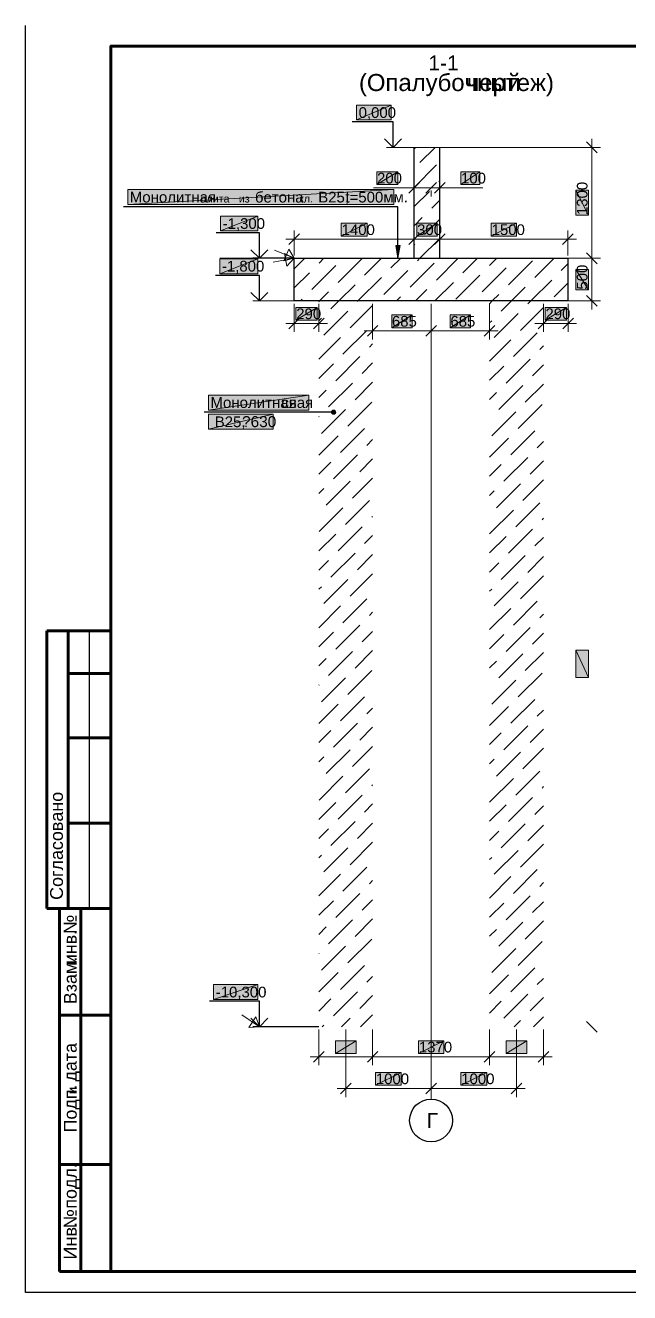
# Model space of a CAD drawing. Extents: x 0 to 420, y 0 to 297.
# Drawn here: x 0.1 to 141.5, y 0.1 to 297 of the extents above; entities that cross this region are included whole.
import ezdxf

# ---------------------------------------------------------------- set-up
doc = ezdxf.new("R2010")
doc.units = 0
doc.linetypes.add('TEYPDFCAD_CENTER', pattern=[20, 12, -3, 2, -3])
for name, color, linetype in [('PDF_ОСИ', 7, 'Continuous'), ('PDF_ОТМЕТКИ', 7, 'Continuous'), ('TEY_REVIEW_AXIS', 7, 'Continuous'), ('TEY_REVIEW_LEADER', 7, 'Continuous')]:
    doc.layers.add(name, color=color, linetype=linetype)
doc.styles.add('TEYPDFCAD_TEXT', font='arial.ttf')

# ---------------------------------------------------------------- blocks, each defined once
blk = doc.blocks.new('TEY_AXIS')
at = {"layer": 'PDF_ОСИ', "linetype": 'TEYPDFCAD_CENTER', "lineweight": 9}
blk.add_line((0, 0), (1, 0), dxfattribs=at)
blk = doc.blocks.new('TEY_LEVEL')
at = {"layer": 'PDF_ОТМЕТКИ', "lineweight": 9}
blk.add_line((0, 0), (5, 0), dxfattribs=at)
blk.add_lwpolyline([(0, 0), (2, 1.5), (2, -1.5)], close=True, dxfattribs=at)
at = {"layer": 'PDF_ОТМЕТКИ', "style": 'TEYPDFCAD_TEXT'}
blk.add_attdef('LEVEL', (6, -1.25), '', height=2.5, dxfattribs=at)

msp = doc.modelspace()

# ---------------------------------------------------------------- hatches: boundary and pattern name
at = {"true_color": 0xffffff}
h = msp.add_hatch(color=0, dxfattribs=at)
h.paths.add_polyline_path([(77.58, 278.3), (85.72, 278.3), (77.58, 274.81)])
h.paths.add_polyline_path([(85.72, 278.3), (77.58, 274.81), (85.72, 274.81)])
h = msp.add_hatch(color=0, dxfattribs=at)
h.paths.add_polyline_path([(82.32, 262.68), (82.32, 259.67), (87.27, 262.68)])
h.paths.add_polyline_path([(82.32, 259.67), (87.27, 262.68), (87.27, 259.67)])
h = msp.add_hatch(color=0, dxfattribs=at)
h.paths.add_polyline_path([(101.98, 262.68), (101.98, 259.67), (106.4, 262.68)])
h.paths.add_polyline_path([(101.98, 259.67), (106.4, 262.68), (106.4, 259.67)])
h = msp.add_hatch(color=0, dxfattribs=at)
h.paths.add_polyline_path([(24.05, 258.49), (86.3, 258.49), (24.05, 254.97)])
h.paths.add_polyline_path([(86.3, 258.49), (24.05, 254.97), (86.3, 254.97)])
h = msp.add_hatch(color=0, dxfattribs=at)
h.paths.add_polyline_path([(128.88, 252.48), (131.89, 252.48), (128.88, 258.34)])
h.paths.add_polyline_path([(131.89, 252.48), (128.88, 258.34), (131.89, 258.34)])
h = msp.add_hatch(color=0, dxfattribs=at)
h.paths.add_polyline_path([(45.76, 252.31), (54.46, 252.31), (45.76, 248.81)])
h.paths.add_polyline_path([(54.46, 252.31), (45.76, 248.81), (54.46, 248.81)])
h = msp.add_hatch(color=0, dxfattribs=at)
h.paths.add_polyline_path([(74.02, 250.61), (74.02, 247.63), (80.07, 250.61)])
h.paths.add_polyline_path([(74.02, 247.63), (80.07, 250.61), (80.07, 247.63)])
h = msp.add_hatch(color=0, dxfattribs=at)
h.paths.add_polyline_path([(91.67, 250.61), (91.67, 247.63), (96.48, 250.61)])
h.paths.add_polyline_path([(91.67, 247.63), (96.48, 250.61), (96.48, 247.63)])
h = msp.add_hatch(color=0, dxfattribs=at)
h.paths.add_polyline_path([(109.11, 250.61), (109.11, 247.63), (114.98, 250.61)])
h.paths.add_polyline_path([(109.11, 247.63), (114.98, 250.61), (114.98, 247.63)])
for points in [[(87.29, 242.4), (86.78, 245.41), (87.8, 245.41)], [(72.69, 206.16), (72.73, 206.35), (72.22, 206.35)]]:
    msp.add_hatch(color=7).paths.add_polyline_path(points)
h = msp.add_hatch(color=0, dxfattribs=at)
h.paths.add_polyline_path([(45.59, 242.29), (54.46, 242.29), (45.59, 238.8)])
h.paths.add_polyline_path([(54.46, 242.29), (45.59, 238.8), (54.46, 238.8)])
h = msp.add_hatch(color=0, dxfattribs=at)
h.paths.add_polyline_path([(128.88, 235.01), (131.89, 235.01), (128.88, 239.8)])
h.paths.add_polyline_path([(131.89, 235.01), (128.88, 239.8), (131.89, 239.8)])
h = msp.add_hatch(color=0, dxfattribs=at)
h.paths.add_polyline_path([(63.42, 230.89), (63.42, 227.9), (68.39, 230.89)])
h.paths.add_polyline_path([(63.42, 227.9), (68.39, 230.89), (68.39, 227.9)])
h = msp.add_hatch(color=0, dxfattribs=at)
h.paths.add_polyline_path([(85.81, 229.15), (85.81, 226.14), (90.59, 229.15)])
h.paths.add_polyline_path([(85.81, 226.14), (90.59, 229.15), (90.59, 226.14)])
h = msp.add_hatch(color=0, dxfattribs=at)
h.paths.add_polyline_path([(99.48, 229.15), (99.48, 226.14), (104.27, 229.15)])
h.paths.add_polyline_path([(99.48, 226.14), (104.27, 229.15), (104.27, 226.14)])
h = msp.add_hatch(color=0, dxfattribs=at)
h.paths.add_polyline_path([(121.73, 230.89), (121.73, 227.9), (126.68, 230.89)])
h.paths.add_polyline_path([(121.73, 227.9), (126.68, 230.89), (126.68, 227.9)])
h = msp.add_hatch(color=0, dxfattribs=at)
h.paths.add_polyline_path([(42.93, 210.35), (66.44, 210.35), (42.93, 206.86)])
h.paths.add_polyline_path([(66.44, 210.35), (42.93, 206.86), (66.44, 206.86)])
h = msp.add_hatch(color=0, dxfattribs=at)
h.paths.add_polyline_path([(42.93, 205.87), (58.1, 205.87), (42.93, 202.35)])
h.paths.add_polyline_path([(58.1, 205.87), (42.93, 202.35), (58.1, 202.35)])
h = msp.add_hatch(color=7)
h.paths.add_polyline_path([(71.86, 206.71), (71.75, 206.54), (72.22, 206.35)])
h.paths.add_polyline_path([(71.75, 206.54), (72.22, 206.35), (71.71, 206.35)])
h.paths.add_polyline_path([(72.22, 206.35), (71.71, 206.35), (71.75, 206.16)])
h = msp.add_hatch(color=7)
h.paths.add_polyline_path([(71.75, 206.16), (71.86, 206.02), (72.22, 206.35)])
h.paths.add_polyline_path([(71.86, 206.02), (72.22, 206.35), (72.03, 205.91)])
h.paths.add_polyline_path([(72.22, 206.35), (72.03, 205.91), (72.22, 205.87)])
h = msp.add_hatch(color=7)
h.paths.add_polyline_path([(72.41, 206.82), (72.22, 206.86), (72.22, 206.35)])
h.paths.add_polyline_path([(72.22, 206.86), (72.22, 206.35), (72.03, 206.82)])
h.paths.add_polyline_path([(72.22, 206.35), (72.03, 206.82), (71.86, 206.71)])
h = msp.add_hatch(color=7)
h.paths.add_polyline_path([(72.73, 206.35), (72.69, 206.54), (72.22, 206.35)])
h.paths.add_polyline_path([(72.69, 206.54), (72.22, 206.35), (72.58, 206.71)])
h.paths.add_polyline_path([(72.22, 206.35), (72.58, 206.71), (72.41, 206.82)])
h = msp.add_hatch(color=7)
h.paths.add_polyline_path([(72.22, 205.87), (72.41, 205.91), (72.22, 206.35)])
h.paths.add_polyline_path([(72.41, 205.91), (72.22, 206.35), (72.58, 206.02)])
h.paths.add_polyline_path([(72.22, 206.35), (72.58, 206.02), (72.69, 206.16)])
h = msp.add_hatch(color=0, dxfattribs=at)
h.paths.add_polyline_path([(128.88, 144.21), (131.89, 144.21), (128.88, 150.6)])
h.paths.add_polyline_path([(131.89, 144.21), (128.88, 150.6), (131.89, 150.6)])
h = msp.add_hatch(color=0, dxfattribs=at)
h.paths.add_polyline_path([(44.15, 72.31), (54.46, 72.31), (44.15, 68.81)])
h.paths.add_polyline_path([(54.46, 72.31), (44.15, 68.81), (54.46, 68.81)])
h = msp.add_hatch(color=0, dxfattribs=at)
h.paths.add_polyline_path([(72.67, 59.16), (72.67, 56.16), (77.47, 59.16)])
h.paths.add_polyline_path([(72.67, 56.16), (77.47, 59.16), (77.47, 56.16)])
h = msp.add_hatch(color=0, dxfattribs=at)
h.paths.add_polyline_path([(92.12, 59.16), (92.12, 56.16), (97.98, 59.16)])
h.paths.add_polyline_path([(92.12, 56.16), (97.98, 59.16), (97.98, 56.16)])
h = msp.add_hatch(color=0, dxfattribs=at)
h.paths.add_polyline_path([(112.63, 59.16), (112.63, 56.16), (117.43, 59.16)])
h.paths.add_polyline_path([(112.63, 56.16), (117.43, 59.16), (117.43, 56.16)])
h = msp.add_hatch(color=0, dxfattribs=at)
h.paths.add_polyline_path([(82.02, 51.73), (82.02, 48.73), (88.07, 51.73)])
h.paths.add_polyline_path([(82.02, 48.73), (88.07, 51.73), (88.07, 48.73)])
h = msp.add_hatch(color=0, dxfattribs=at)
h.paths.add_polyline_path([(102, 51.73), (102, 48.73), (108.06, 51.73)])
h.paths.add_polyline_path([(102, 48.73), (108.06, 51.73), (108.06, 48.73)])

# ---------------------------------------------------------------- linework, layer by layer
at = {"color": 7, "lineweight": 25}
for p, q in [((86.13, 274.4), (76.58, 274.4)), ((86.13, 268.39), (86.13, 274.4)), ((84.14, 270.4), (86.13, 268.39)), ((86.13, 268.39), (88.14, 270.4)), ((54.86, 242.4), (54.86, 248.41)), ((52.85, 244.41), (54.86, 242.4)), ((54.86, 242.4), (56.85, 244.41)), ((63.01, 242.4), (53.36, 242.4)), ((54.86, 232.41), (54.86, 238.4)), ((52.85, 234.4), (54.86, 232.41)), ((54.86, 232.41), (56.85, 234.4)), ((72.22, 206.35), (67.46, 206.35)), ((54.86, 62.4), (54.86, 68.41)), ((52.85, 64.41), (54.86, 62.4)), ((68.77, 62.4), (53.36, 62.4)), ((54.86, 62.4), (56.85, 64.41))]:
    msp.add_line(p, q, dxfattribs=at)
at = {"color": 0, "lineweight": 0, "true_color": 0xffffff}
for p, q in [((77.58, 274.81), (85.72, 274.81)), ((45.76, 248.81), (54.46, 248.81)), ((45.59, 238.8), (54.46, 238.8))]:
    msp.add_line(p, q, dxfattribs=at)
at = {"color": 7, "lineweight": 5}
for p, q in [((91.08, 268.01), (91.46, 268.39)), ((92.39, 264.82), (95.97, 268.39)), ((133.88, 267.14), (131.38, 269.66)), ((91.08, 259.02), (96.31, 264.27)), ((81.56, 258.91), (91.08, 258.91)), ((97.03, 258.91), (89.07, 258.91)), ((92.33, 260.16), (89.83, 257.66)), ((91.08, 259.55), (91.08, 260.92)), ((93.03, 258.91), (99.08, 258.91)), ((93.77, 257.66), (96.27, 260.16)), ((96.27, 260.16), (93.77, 257.66)), ((95.02, 258.3), (95.02, 256.92)), ((95.82, 257.66), (98.32, 260.16)), ((96.88, 260.33), (97.07, 260.54)), ((97.07, 259.55), (97.07, 260.92)), ((91.08, 254.53), (94.64, 258.09)), ((95.19, 254.17), (97.07, 256.05)), ((91.08, 250.04), (92.94, 251.93)), ((93.51, 247.99), (97.07, 251.54)), ((64.26, 248.12), (61.76, 245.62)), ((63.01, 243.04), (63.01, 248.88)), ((89.83, 245.62), (92.33, 248.12)), ((92.33, 248.12), (89.83, 245.62)), ((91.08, 243.04), (91.08, 248.88)), ((91.08, 243.04), (91.08, 248.88)), ((92.41, 242.4), (97.07, 247.06)), ((95.82, 245.62), (98.32, 248.12)), ((98.32, 248.12), (95.82, 245.62)), ((97.07, 243.04), (97.07, 248.88)), ((97.07, 243.04), (97.07, 248.88)), ((125.77, 245.62), (128.27, 248.12)), ((127.02, 243.04), (127.02, 248.88)), ((91.08, 245.55), (91.25, 245.75)), ((133.88, 241.15), (131.38, 243.65)), ((131.38, 243.65), (133.88, 241.15)), ((63.01, 239.97), (65.47, 242.4)), ((67.12, 235.08), (72.73, 240.69)), ((68.81, 241.26), (69.96, 242.4)), ((73.3, 236.77), (78.91, 242.38)), ((79.48, 238.44), (83.44, 242.4)), ((85.64, 240.14), (87.93, 242.4)), ((90.13, 235.65), (95.76, 241.26)), ((91.82, 241.81), (92.41, 242.4)), ((96.31, 237.32), (101.39, 242.4)), ((102.49, 239.01), (105.88, 242.4)), ((108.67, 240.69), (110.38, 242.4)), ((113.16, 236.2), (118.77, 241.81)), ((114.83, 242.38), (114.87, 242.4)), ((119.32, 237.89), (123.85, 242.4)), ((125.5, 239.56), (127.02, 241.09)), ((63.01, 235.46), (66.57, 239.01)), ((77.91, 232.41), (83.4, 237.89)), ((83.97, 233.96), (89.58, 239.56)), ((100.8, 232.83), (106.43, 238.44)), ((106.98, 234.53), (112.59, 240.14)), ((68.94, 232.41), (71.06, 234.53)), ((73.43, 232.41), (77.24, 236.2)), ((91.4, 232.41), (94.06, 235.08)), ((95.88, 232.41), (100.25, 236.77)), ((113.83, 232.41), (117.07, 235.65)), ((118.34, 232.41), (123.25, 237.32)), ((123.83, 233.38), (127.02, 236.6)), ((63.01, 231.78), (63.01, 225.15)), ((64.45, 232.41), (64.88, 232.83)), ((68.77, 232.24), (68.94, 232.41)), ((68.77, 231.78), (68.77, 225.15)), ((71.61, 230.59), (73.43, 232.41)), ((77.79, 232.26), (77.91, 232.41)), ((81.36, 231.78), (81.36, 223.41)), ((86.91, 232.41), (87.88, 233.38)), ((95.02, 231.78), (95.02, 223.41)), ((95.02, 231.78), (95.02, 223.41)), ((108.73, 231.78), (109.35, 232.41)), ((108.73, 231.78), (108.73, 223.41)), ((109.35, 232.41), (110.91, 233.96)), ((111.46, 230.02), (113.83, 232.41)), ((117.64, 231.71), (118.34, 232.41)), ((121.33, 231.78), (121.33, 225.15)), ((127.08, 231.78), (127.08, 225.15)), ((133.88, 231.16), (131.38, 233.66)), ((131.38, 233.66), (133.88, 231.16)), ((69.93, 224.41), (75.54, 230.02)), ((76.09, 226.1), (81.36, 231.37)), ((109.79, 223.86), (115.4, 229.47)), ((115.95, 225.53), (121.33, 230.91)), ((61.02, 227.14), (70.76, 227.14)), ((64.26, 228.39), (61.76, 225.89)), ((67.52, 225.89), (70.02, 228.39)), ((68.77, 227.75), (69.36, 228.35)), ((82.61, 226.65), (80.12, 224.16)), ((93.77, 224.16), (96.27, 226.65)), ((96.27, 226.65), (93.77, 224.16)), ((107.48, 224.16), (109.98, 226.65)), ((108.73, 227.29), (109.22, 227.77)), ((119.34, 227.14), (129.07, 227.14)), ((122.58, 228.39), (120.08, 225.89)), ((125.84, 225.89), (128.33, 228.39)), ((68.77, 218.76), (73.85, 223.86)), ((74.42, 219.92), (80.03, 225.53)), ((93.03, 225.4), (110.72, 225.4)), ((108.73, 218.31), (113.71, 223.29)), ((114.28, 219.37), (119.89, 224.98)), ((80.6, 221.62), (81.36, 222.38)), ((120.44, 221.04), (121.33, 221.93)), ((68.77, 214.27), (72.18, 217.68)), ((72.73, 213.74), (78.36, 219.37)), ((78.91, 215.43), (81.36, 217.89)), ((108.73, 213.83), (112.04, 217.13)), ((112.59, 213.19), (118.19, 218.8)), ((118.77, 214.86), (121.33, 217.45)), ((68.77, 209.78), (70.48, 211.5)), ((71.06, 207.58), (76.67, 213.19)), ((77.24, 209.25), (81.36, 213.4)), ((108.73, 209.32), (110.34, 210.95)), ((110.91, 207.01), (116.52, 212.62)), ((117.07, 208.7), (121.33, 212.94)), ((75.54, 203.09), (81.15, 208.7)), ((115.4, 202.52), (121.01, 208.13)), ((68.77, 205.3), (68.81, 205.34)), ((69.36, 201.4), (74.97, 207.01)), ((109.22, 200.85), (114.83, 206.46)), ((73.85, 196.91), (79.48, 202.52)), ((113.71, 196.34), (119.32, 201.97)), ((68.77, 196.32), (73.3, 200.85)), ((80.03, 198.59), (81.36, 199.94)), ((108.73, 195.86), (113.16, 200.28)), ((119.89, 198.04), (121.33, 199.47)), ((72.18, 190.73), (77.79, 196.34)), ((68.77, 191.83), (71.61, 194.67)), ((78.36, 192.43), (81.36, 195.45)), ((108.73, 191.37), (111.46, 194.1)), ((112.04, 190.18), (117.64, 195.79)), ((118.19, 191.85), (121.33, 194.99)), ((70.48, 184.57), (76.09, 190.18)), ((76.67, 186.25), (81.36, 190.94)), ((116.52, 185.7), (121.33, 190.5)), ((68.77, 187.32), (69.93, 188.49)), ((108.73, 186.88), (109.79, 187.94)), ((110.34, 184), (115.95, 189.61)), ((74.97, 180.06), (80.6, 185.7)), ((114.83, 179.51), (120.44, 185.12)), ((68.81, 178.39), (74.42, 184)), ((81.15, 181.76), (81.36, 181.97)), ((108.73, 177.91), (114.28, 183.45)), ((121.01, 181.19), (121.33, 181.53)), ((73.3, 173.91), (78.91, 179.51)), ((113.16, 173.33), (118.77, 178.94)), ((68.77, 173.86), (72.73, 177.82)), ((79.48, 175.58), (81.36, 177.48)), ((108.73, 173.4), (112.59, 177.27)), ((119.32, 175.03), (121.33, 177.02)), ((71.61, 167.72), (77.24, 173.33)), ((77.79, 169.42), (81.36, 173)), ((111.46, 167.17), (117.07, 172.78)), ((117.64, 168.85), (121.33, 172.53)), ((68.77, 169.38), (71.06, 171.66)), ((108.73, 168.91), (110.91, 171.09)), ((69.93, 161.54), (75.54, 167.17)), ((76.09, 163.24), (81.36, 168.51)), ((109.79, 160.99), (115.4, 166.6)), ((115.95, 162.67), (121.33, 168.04)), ((68.77, 164.89), (69.36, 165.48)), ((108.73, 164.42), (109.22, 164.91)), ((68.77, 155.89), (73.85, 160.99)), ((74.42, 157.06), (80.03, 162.67)), ((108.73, 155.45), (113.71, 160.42)), ((114.28, 156.51), (119.89, 162.12)), ((80.6, 158.75), (81.36, 159.51)), ((120.44, 158.18), (121.33, 159.07)), ((68.77, 151.41), (72.18, 154.81)), ((72.73, 150.9), (78.36, 156.51)), ((78.91, 152.57), (81.36, 155.02)), ((112.59, 150.33), (118.19, 155.93)), ((118.77, 152.02), (121.33, 154.58)), ((108.73, 150.96), (112.04, 154.26)), ((68.77, 146.92), (70.48, 148.65)), ((71.06, 144.72), (76.67, 150.33)), ((77.24, 146.39), (81.36, 150.54)), ((110.91, 144.15), (116.52, 149.78)), ((117.07, 145.84), (121.33, 150.09)), ((75.54, 140.23), (81.15, 145.84)), ((108.73, 146.47), (110.34, 148.08)), ((69.36, 138.54), (74.97, 144.15)), ((109.22, 137.99), (114.83, 143.59)), ((115.4, 139.66), (121.01, 145.27)), ((68.77, 142.43), (68.81, 142.47)), ((73.85, 134.05), (79.48, 139.66)), ((68.77, 133.46), (73.3, 137.99)), ((80.03, 135.74), (81.36, 137.08)), ((108.73, 132.99), (113.16, 137.41)), ((113.71, 133.5), (119.32, 139.11)), ((119.89, 135.17), (121.33, 136.61)), ((68.77, 128.97), (71.61, 131.8)), ((72.18, 127.87), (77.79, 133.5)), ((78.36, 129.56), (81.36, 132.59)), ((108.73, 128.5), (111.46, 131.23)), ((112.04, 127.32), (117.64, 132.93)), ((118.19, 128.99), (121.33, 132.12)), ((76.67, 123.38), (81.36, 128.1)), ((116.52, 122.83), (121.33, 127.64)), ((68.77, 124.48), (69.93, 125.62)), ((70.48, 121.71), (76.09, 127.32)), ((108.73, 124.02), (109.79, 125.07)), ((110.34, 121.14), (115.95, 126.75)), ((74.97, 117.22), (80.6, 122.83)), ((114.83, 116.65), (120.44, 122.26)), ((68.81, 115.53), (74.42, 121.14)), ((81.15, 118.89), (81.36, 119.1)), ((108.73, 115.04), (114.28, 120.59)), ((73.3, 111.04), (78.91, 116.65)), ((113.16, 110.47), (118.77, 116.1)), ((121.01, 118.34), (121.33, 118.66)), ((68.77, 111), (72.73, 114.98)), ((79.48, 112.71), (81.36, 114.62)), ((108.73, 110.55), (112.59, 114.41)), ((119.32, 112.16), (121.33, 114.17)), ((71.61, 104.86), (77.24, 110.47)), ((77.79, 106.55), (81.36, 110.13)), ((111.46, 104.31), (117.07, 109.92)), ((68.77, 106.51), (71.06, 108.8)), ((108.73, 106.05), (110.91, 108.23)), ((117.64, 105.98), (121.33, 109.66)), ((69.93, 98.7), (75.54, 104.31)), ((76.09, 100.37), (81.36, 105.64)), ((115.95, 99.82), (121.33, 105.18)), ((68.77, 102.02), (69.36, 102.62)), ((108.73, 101.56), (109.22, 102.07)), ((109.79, 98.13), (115.4, 103.74)), ((68.77, 93.05), (73.85, 98.13)), ((74.42, 94.19), (80.03, 99.82)), ((114.28, 93.64), (119.89, 99.25)), ((80.6, 95.88), (81.36, 96.67)), ((108.73, 92.58), (113.71, 97.58)), ((120.44, 95.31), (121.33, 96.2)), ((72.73, 88.03), (78.36, 93.64)), ((78.91, 89.7), (81.36, 92.16)), ((112.59, 87.46), (118.19, 93.07)), ((68.77, 88.54), (72.18, 91.95)), ((108.73, 88.1), (112.04, 91.4)), ((118.77, 89.15), (121.33, 91.72)), ((71.06, 81.85), (76.67, 87.46)), ((77.24, 83.54), (81.36, 87.67)), ((110.91, 81.3), (116.52, 86.91)), ((117.07, 82.97), (121.33, 87.23)), ((68.77, 84.05), (70.48, 85.79)), ((108.73, 83.61), (110.34, 85.22)), ((69.36, 75.67), (74.97, 81.3)), ((75.54, 77.36), (81.15, 82.97)), ((109.22, 75.12), (114.83, 80.73)), ((115.4, 76.79), (121.01, 82.42)), ((68.77, 79.57), (68.81, 79.61)), ((68.77, 70.59), (73.3, 75.12)), ((73.85, 71.18), (79.48, 76.79)), ((80.03, 72.88), (81.36, 74.21)), ((108.73, 70.13), (113.16, 74.55)), ((113.71, 70.63), (119.32, 76.24)), ((119.89, 72.31), (121.33, 73.74)), ((68.77, 66.1), (71.61, 68.94)), ((72.18, 65.02), (77.79, 70.63)), ((78.36, 66.7), (81.36, 69.72)), ((108.73, 65.64), (111.46, 68.39)), ((112.04, 64.45), (117.64, 70.06)), ((118.19, 66.15), (121.33, 69.26)), ((69.55, 62.4), (69.93, 62.76)), ((74.06, 62.4), (76.09, 64.45)), ((78.55, 62.4), (81.36, 65.24)), ((114.47, 62.4), (115.95, 63.9)), ((118.96, 62.4), (121.33, 64.77)), ((131.38, 63.65), (133.88, 61.15)), ((68.77, 61.79), (68.77, 53.4)), ((81.36, 61.79), (81.36, 53.4)), ((81.36, 61.79), (81.36, 53.4)), ((108.73, 61.79), (108.73, 53.4)), ((108.73, 61.79), (108.73, 53.4)), ((115.02, 61.79), (115.02, 45.97)), ((121.33, 61.79), (121.33, 53.4)), ((70.02, 56.66), (67.52, 54.14)), ((80.12, 54.14), (82.61, 56.66)), ((82.61, 56.66), (80.12, 54.14)), ((107.48, 54.14), (109.98, 56.66)), ((109.98, 56.66), (107.48, 54.14)), ((120.08, 54.14), (122.58, 56.66)), ((106.72, 55.41), (123.34, 55.41)), ((76.33, 49.23), (73.83, 46.71)), ((93.77, 46.71), (96.27, 49.23)), ((96.27, 49.23), (93.77, 46.71)), ((113.77, 46.71), (116.29, 49.23))]:
    msp.add_line(p, q, dxfattribs=at)
at = {"lineweight": 60}
for p, q in [((20.11, 155.13), (5.1, 155.13)), ((10.1, 145.14), (20.11, 145.14)), ((10.1, 130.13), (20.11, 130.13)), ((10.1, 110.13), (20.11, 110.13)), ((8.11, 30.14), (20.11, 30.14))]:
    msp.add_line(p, q, dxfattribs=at)
at = {"color": 0, "lineweight": 0, "true_color": 0xffffff}
for points in [[(77.58, 278.3), (85.72, 278.3), (77.58, 274.81)], [(85.72, 278.3), (77.58, 274.81), (85.72, 274.81)], [(82.32, 262.68), (82.32, 259.67), (87.27, 262.68)], [(82.32, 259.67), (87.27, 262.68), (87.27, 259.67)], [(101.98, 262.68), (101.98, 259.67), (106.4, 262.68)], [(101.98, 259.67), (106.4, 262.68), (106.4, 259.67)], [(128.88, 252.48), (131.89, 252.48), (128.88, 258.34)], [(131.89, 252.48), (128.88, 258.34), (131.89, 258.34)], [(45.76, 252.31), (54.46, 252.31), (45.76, 248.81)], [(54.46, 252.31), (45.76, 248.81), (54.46, 248.81)], [(74.02, 250.61), (74.02, 247.63), (80.07, 250.61)], [(74.02, 247.63), (80.07, 250.61), (80.07, 247.63)], [(91.67, 250.61), (91.67, 247.63), (96.48, 250.61)], [(91.67, 247.63), (96.48, 250.61), (96.48, 247.63)], [(109.11, 250.61), (109.11, 247.63), (114.98, 250.61)], [(109.11, 247.63), (114.98, 250.61), (114.98, 247.63)], [(45.59, 242.29), (54.46, 242.29), (45.59, 238.8)], [(54.46, 242.29), (45.59, 238.8), (54.46, 238.8)], [(128.88, 235.01), (131.89, 235.01), (128.88, 239.8)], [(131.89, 235.01), (128.88, 239.8), (131.89, 239.8)], [(63.42, 230.89), (63.42, 227.9), (68.39, 230.89)], [(63.42, 227.9), (68.39, 230.89), (68.39, 227.9)], [(85.81, 229.15), (85.81, 226.14), (90.59, 229.15)], [(85.81, 226.14), (90.59, 229.15), (90.59, 226.14)], [(99.48, 229.15), (99.48, 226.14), (104.27, 229.15)], [(99.48, 226.14), (104.27, 229.15), (104.27, 226.14)], [(121.73, 230.89), (121.73, 227.9), (126.68, 230.89)], [(121.73, 227.9), (126.68, 230.89), (126.68, 227.9)], [(128.88, 144.21), (131.89, 144.21), (128.88, 150.6)], [(131.89, 144.21), (128.88, 150.6), (131.89, 150.6)], [(72.67, 59.16), (72.67, 56.16), (77.47, 59.16)], [(72.67, 56.16), (77.47, 59.16), (77.47, 56.16)], [(92.12, 59.16), (92.12, 56.16), (97.98, 59.16)], [(92.12, 56.16), (97.98, 59.16), (97.98, 56.16)], [(112.63, 59.16), (112.63, 56.16), (117.43, 59.16)], [(112.63, 56.16), (117.43, 59.16), (117.43, 56.16)], [(82.02, 51.73), (82.02, 48.73), (88.07, 51.73)], [(82.02, 48.73), (88.07, 51.73), (88.07, 48.73)], [(102, 51.73), (102, 48.73), (108.06, 51.73)], [(102, 48.73), (108.06, 51.73), (108.06, 48.73)]]:
    msp.add_lwpolyline(points, close=True, dxfattribs=at)
at = {"color": 7, "lineweight": 0}
for points in [[(87.29, 242.4), (86.78, 245.41), (87.8, 245.41)], [(71.75, 206.54), (72.22, 206.35), (71.71, 206.35)], [(72.22, 206.35), (71.71, 206.35), (71.75, 206.16)], [(71.86, 206.71), (71.75, 206.54), (72.22, 206.35)], [(71.75, 206.16), (71.86, 206.02), (72.22, 206.35)], [(72.22, 206.35), (72.03, 206.82), (71.86, 206.71)], [(71.86, 206.02), (72.22, 206.35), (72.03, 205.91)], [(72.22, 206.86), (72.22, 206.35), (72.03, 206.82)], [(72.22, 206.35), (72.03, 205.91), (72.22, 205.87)], [(72.41, 206.82), (72.22, 206.86), (72.22, 206.35)], [(72.22, 206.35), (72.58, 206.71), (72.41, 206.82)], [(72.69, 206.54), (72.22, 206.35), (72.58, 206.71)], [(72.73, 206.35), (72.69, 206.54), (72.22, 206.35)], [(72.22, 205.87), (72.41, 205.91), (72.22, 206.35)], [(72.41, 205.91), (72.22, 206.35), (72.58, 206.02)], [(72.22, 206.35), (72.58, 206.02), (72.69, 206.16)], [(72.69, 206.16), (72.73, 206.35), (72.22, 206.35)]]:
    msp.add_lwpolyline(points, close=True, dxfattribs=at)
at = {"color": 7, "lineweight": 25}
msp.add_circle((95.03, 40.48), 5.01, dxfattribs=at)
at = {"layer": 'TEY_REVIEW_AXIS', "lineweight": 25}
for p, q in [((0.11, 0.15), (0.11, 296.97)), ((15.09, 90.15), (15.09, 155.13)), ((419.97, 0.15), (0.11, 0.15))]:
    msp.add_line(p, q, dxfattribs=at)
at = {"layer": 'TEY_REVIEW_AXIS', "color": 7, "lineweight": 5}
for p, q in [((132.63, 270.4), (132.63, 240.41)), ((61.02, 246.87), (93.07, 246.87)), ((95.08, 246.87), (129.03, 246.87)), ((97.71, 242.4), (134.64, 242.4)), ((79.37, 55.41), (110.72, 55.41)), ((73.07, 47.98), (97.03, 47.98)), ((117.03, 47.98), (93.03, 47.98))]:
    msp.add_line(p, q, dxfattribs=at)
at = {"layer": 'TEY_REVIEW_AXIS', "color": 7, "lineweight": 30}
for p, q in [((91.08, 242.4), (91.08, 268.39)), ((97.07, 242.4), (97.07, 268.39))]:
    msp.add_line(p, q, dxfattribs=at)
at = {"layer": 'TEY_REVIEW_AXIS', "color": 7, "lineweight": 25}
for p, q in [((87.29, 254.49), (23.03, 254.49)), ((67.46, 206.35), (41.91, 206.35))]:
    msp.add_line(p, q, dxfattribs=at)
at = {"layer": 'TEY_REVIEW_AXIS', "color": 0, "lineweight": 0, "true_color": 0xffffff}
for p, q in [((24.05, 254.97), (86.3, 254.97)), ((42.93, 206.86), (66.44, 206.86))]:
    msp.add_line(p, q, dxfattribs=at)
at = {"layer": 'TEY_REVIEW_AXIS', "lineweight": 60}
for p, q in [((5.1, 90.15), (5.1, 155.13)), ((10.1, 90.15), (10.1, 155.13)), ((20.11, 5.14), (20.11, 155.13)), ((8.11, 90.15), (8.11, 5.14)), ((13.1, 5.14), (13.1, 90.15))]:
    msp.add_line(p, q, dxfattribs=at)
msp.add_lwpolyline([(20.11, 5.14), (415.08, 5.14), (415.08, 292.12), (20.11, 292.12)], close=True, dxfattribs=at)
at = {"layer": 'TEY_REVIEW_AXIS', "color": 0, "lineweight": 0, "true_color": 0xffffff}
for points in [[(24.05, 258.49), (86.3, 258.49), (24.05, 254.97)], [(86.3, 258.49), (24.05, 254.97), (86.3, 254.97)], [(42.93, 210.35), (66.44, 210.35), (42.93, 206.86)], [(66.44, 210.35), (42.93, 206.86), (66.44, 206.86)]]:
    msp.add_lwpolyline(points, close=True, dxfattribs=at)
at = {"layer": 'TEY_REVIEW_LEADER', "color": 7, "lineweight": 5}
for p, q in [((107.17, 258.91), (97.07, 258.91)), ((89.07, 246.87), (99.08, 246.87)), ((132.63, 230.4), (132.63, 244.41)), ((97.03, 225.4), (79.37, 225.4)), ((75.08, 61.79), (75.08, 45.97)), ((95.02, 61.79), (95.02, 45.97)), ((95.02, 61.79), (95.02, 45.97)), ((66.76, 55.41), (83.38, 55.41))]:
    msp.add_line(p, q, dxfattribs=at)
at = {"layer": 'TEY_REVIEW_LEADER', "color": 7, "lineweight": 25}
for p, q in [((87.29, 242.4), (87.29, 254.49)), ((54.86, 248.41), (44.77, 248.41)), ((54.86, 238.4), (44.6, 238.4)), ((54.86, 68.41), (43.16, 68.41))]:
    msp.add_line(p, q, dxfattribs=at)
at = {"layer": 'TEY_REVIEW_LEADER', "color": 0, "lineweight": 0, "true_color": 0xffffff}
for p, q in [((42.93, 202.35), (58.1, 202.35)), ((44.15, 68.81), (54.46, 68.81))]:
    msp.add_line(p, q, dxfattribs=at)
at = {"layer": 'TEY_REVIEW_LEADER', "lineweight": 60}
for p, q in [((5.1, 90.15), (20.11, 90.15)), ((8.11, 65.13), (20.11, 65.13)), ((8.11, 5.14), (20.11, 5.14))]:
    msp.add_line(p, q, dxfattribs=at)
at = {"layer": 'TEY_REVIEW_LEADER', "color": 7, "lineweight": 30}
msp.add_lwpolyline([(63.01, 242.4), (127.02, 242.4), (127.02, 232.41), (63.01, 232.41)], close=True, dxfattribs=at)
at = {"layer": 'TEY_REVIEW_LEADER', "color": 0, "lineweight": 0, "true_color": 0xffffff}
for points in [[(42.93, 205.87), (58.1, 205.87), (42.93, 202.35)], [(58.1, 205.87), (42.93, 202.35), (58.1, 202.35)], [(44.15, 72.31), (54.46, 72.31), (44.15, 68.81)], [(54.46, 72.31), (44.15, 68.81), (54.46, 68.81)]]:
    msp.add_lwpolyline(points, close=True, dxfattribs=at)

# ---------------------------------------------------------------- block references
at = {"layer": 'PDF_ОСИ', "xscale": 224.8958333333333, "rotation": 90}
msp.add_blockref('TEY_AXIS', (95.02, 45.47), dxfattribs=at)
at = {"layer": 'PDF_ОСИ'}
for p, xscale in [((84.62, 268.39), 50.01683333333331), ((45.59, 242.4), 89.04816666666665), ((53.36, 232.41), 81.27999999999997)]:
    msp.add_blockref('TEY_AXIS', p, dxfattribs=dict(at, xscale=xscale))
at = {"layer": 'PDF_ОТМЕТКИ'}
ref = msp.add_blockref('TEY_LEVEL', (63.01, 242.4), dxfattribs=dict(at, rotation=157.6016515277394))
ref.add_attrib('LEVEL', '-1,300', (46.27, 249.3), dxfattribs={"height": 2.5, "style": 'TEYPDFCAD_TEXT'})
ref = msp.add_blockref('TEY_LEVEL', (63.01, 242.4), dxfattribs=dict(at, rotation=-169.6446782402389))
ref.add_attrib('LEVEL', '-1,800', (46.1, 239.31), dxfattribs={"height": 2.5, "style": 'TEYPDFCAD_TEXT'})
ref = msp.add_blockref('TEY_LEVEL', (54.86, 62.4), dxfattribs=dict(at, rotation=145.9276021559724))
ref.add_attrib('LEVEL', '-10,300', (44.66, 69.3), dxfattribs={"height": 2.5, "style": 'TEYPDFCAD_TEXT'})

# ---------------------------------------------------------------- texts
at = {"color": 7, "style": 'TEYPDFCAD_TEXT'}
for s, height, p in [('1-1', 3.5, (94.4, 286.41)), ('(Опалубочный', 4.0028, (78.15, 281.58)), ('чертеж)', 4.003, (103.38, 281.58)), ('0,000', 2.502, (78.08, 275.29)), ('плита', 1.792, (41.13, 255.48)), ('из', 1.787, (50.04, 255.48)), ('бетона', 2.502, (53.82, 255.48)), ('кл.', 1.787, (64.16, 255.48)), ('В25,', 2.504, (68.63, 255.48)), ('t=500мм.', 2.502, (75, 255.48)), ('1400', 2.502, (74.1, 247.86)), ('1500', 2.502, (109.2, 247.86)), ('\ue712630', 2.579, (50.8, 202.86))]:
    msp.add_text(s, height=height, dxfattribs=at).set_placement(p)
for s, height, p in [('инв.', 3, (12.11, 77.08)), ('дата', 3.002, (12.11, 49.59)), ('Подп.', 3.002, (12.11, 37.66)), ('и', 2.14, (12.11, 46.66)), ('подл.', 3.002, (12.11, 19.81)), ('№', 3.02, (12.11, 15.19))]:
    msp.add_text(s, height=height, rotation=90, dxfattribs=at).set_placement(p)
at = {"layer": 'TEY_REVIEW_LEADER', "color": 7, "style": 'TEYPDFCAD_TEXT'}
for s, height, p in [('200', 2.504, (82.38, 259.93)), ('100', 2.502, (102.04, 259.93)), ('Монолитная', 2.516, (24.53, 255.48)), ('-1,300', 2.502, (46.27, 249.3)), ('300', 2.502, (91.76, 247.86)), ('-1,800', 2.502, (46.1, 239.31)), ('290', 2.504, (63.48, 228.16)), ('685', 2.504, (85.87, 226.4)), ('685', 2.504, (99.55, 226.4)), ('290', 2.504, (121.79, 228.16)), ('Монолитная', 2.516, (43.41, 207.37)), ('свая', 2.5, (60.01, 207.37)), ('В25,', 2.504, (44.42, 202.86)), ('-10,300', 2.502, (44.66, 69.3)), ('1370', 2.502, (92.18, 56.41)), ('1000', 2.502, (82.11, 48.98)), ('1000', 2.502, (102.09, 48.98)), ('Г', 3.5, (94.02, 38.73))]:
    msp.add_text(s, height=height, dxfattribs=at).set_placement(p)
for s, height, p in [('1300', 2.502, (131.64, 252.54)), ('500', 2.502, (131.64, 235.08)), ('Согласовано', 3.002, (8.89, 92.14)), ('№', 3.02, (12.11, 84.16)), ('Взам.', 3.002, (12.11, 67.71)), ('Инв.', 3.032, (12.11, 7.9))]:
    msp.add_text(s, height=height, rotation=90, dxfattribs=at).set_placement(p)

doc.saveas('drawing.dxf')
